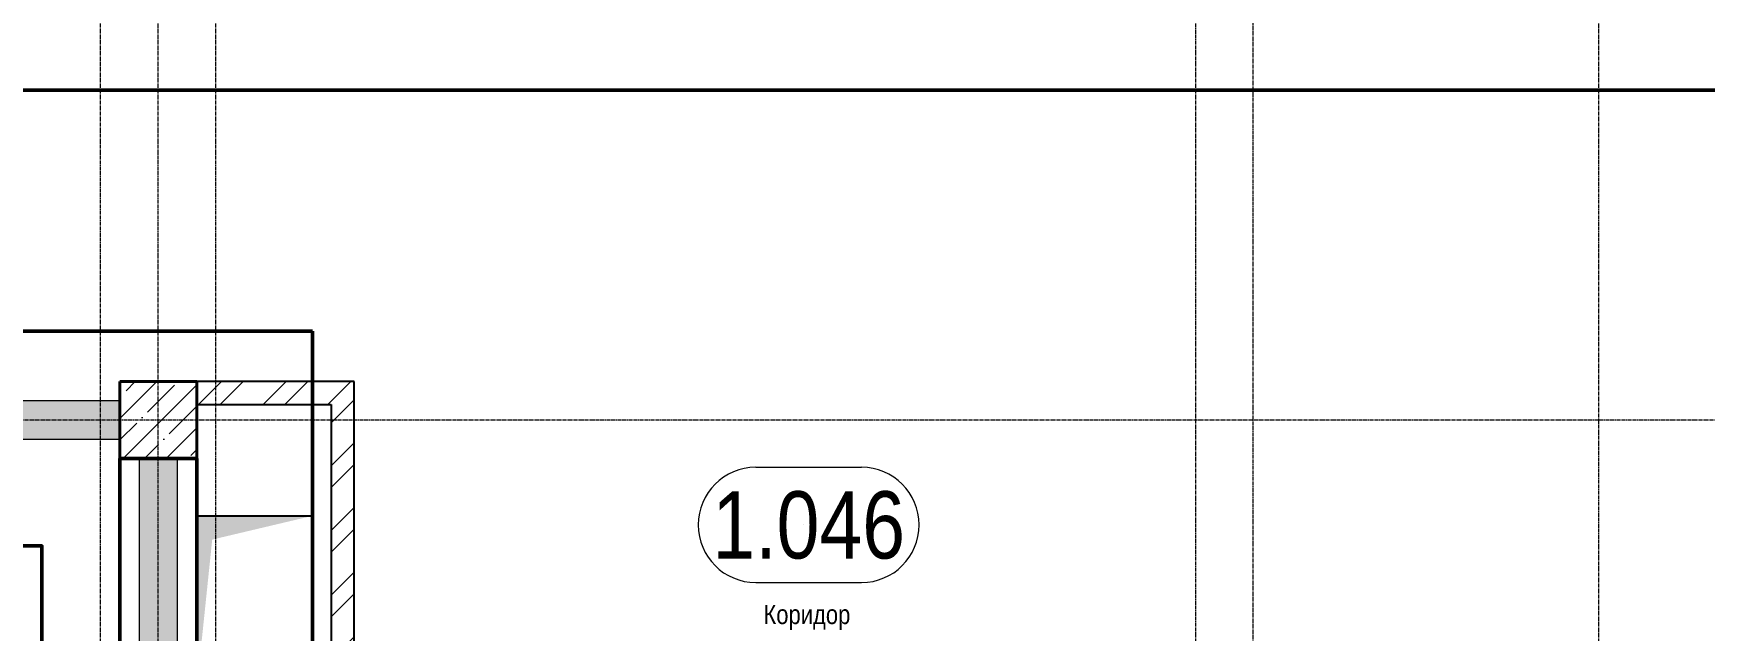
# Model space of a CAD drawing. Header units: millimetres. Extents: x -7155 to 483283, y -227682 to 148426.
# Drawn here: x 11950 to 20650, y 87404 to 90511 of the extents above; entities that cross this region are included whole.
import ezdxf
from ezdxf.enums import TextEntityAlignment as Align

# ---------------------------------------------------------------- set-up
doc = ezdxf.new("R2010")
doc.units = ezdxf.units.MM
doc.linetypes.add('CENTER2', pattern=[28.575, 19.05, -3.175, 3.175, -3.175])
doc.linetypes.add('HIDDEN2', pattern=[4.7625, 3.175, -1.5875])
doc.layers.get('Defpoints').update_dxf_attribs({"color": 140})
for name, color, linetype, lineweight in [('АР_Area', 5, 'Continuous', 5), ('АР_Колонны', 70, 'Continuous', 30), ('АР_Стены ЖБ', 7, 'Continuous', 30), ('АР_Стены кирпич', 32, 'Continuous', 25), ('АР_Стены ПЕНОблок', 52, 'Continuous', 20), ('АР_Штриховка', 8, 'Continuous', 0)]:
    doc.layers.add(name, color=color, linetype=linetype, lineweight=lineweight)
doc.layers.add('АР_Оси_РД_100', color=7, linetype='Continuous', lineweight=0, true_color=0x525252)
doc.layers.add('РД_Оси_100', color=7, linetype='Continuous', lineweight=0, true_color=0x525252)
doc.layers.add('КР_Балки-0.5', color=60, linetype='Continuous', lineweight=50, plot=False)
doc.styles.add('style1', font='ARIALN.TTF')

# ---------------------------------------------------------------- blocks, each defined once
blk = doc.blocks.new('СОШ_2200_АР_ОСИ_М100_28.05.24')
at = {"layer": 'АР_Оси_РД_100', "linetype": 'CENTER2'}
for p, q in [((20100, -6155), (20100, 139938.679)), ((-5954.958, 88500), (119910, 88500))]:
    blk.add_line(p, q, dxfattribs=at)
for points in [[(12000.12, -6155), (12300, -5755), (12300, 139538.679), (12000, 139938.679)], [(12600, -6155), (12600, 139938.679)], [(13200, -6155), (12900, -5755), (12900, 139538.679), (13220.167, 139939.357)], [(17850, 139938.679), (18000, 139538.679), (18000, -6194.092)], [(18300, -6196.31), (18300, 139538.679), (18450, 139938.679)]]:
    blk.add_lwpolyline(points, dxfattribs=at)
blk = doc.blocks.new('MOK-МаркаПом_овал_ареал')
for p, q in [((-2.75, 3), (2.75, 3)), ((-2.75, -3), (2.75, -3))]:
    blk.add_line(p, q)
for centre, radius, start, end in [((-2.75, 0), 3, 90, 270), ((2.75, 0), 3, 270, 90), ((-3.75, 0), 3.5, 0, 0.00095)]:
    blk.add_arc(centre, radius, start, end)
at = {"color": 0, "style": 'style1'}
blk.add_attdef('АР-ПОМЕЩЕНИЕ:НОМЕР', text='', height=3.5, dxfattribs=at).set_placement((0, 0), align=Align.MIDDLE)

msp = doc.modelspace()

# ---------------------------------------------------------------- hatches: boundary and pattern name
at = {"layer": 'АР_Штриховка', "linetype": 'Continuous', "lineweight": 5, "true_color": 0x000000}
h = msp.add_hatch(dxfattribs=at)
h.set_pattern_fill('ANSI35', color=18, scale=25, style=0)
h.paths.add_polyline_path([(12400, 88300), (12800, 88300), (12800, 88700), (12400, 88700)], flags=0)
h = msp.add_hatch(dxfattribs=at)
h.set_pattern_fill('ANSI35', color=18, scale=25, style=0)
h.paths.add_polyline_path([(12400, 88300), (12800, 88300), (12800, 88700), (12400, 88700)], flags=0)
at = {"layer": 'АР_Штриховка', "linetype": 'Continuous', "lineweight": 0, "true_color": 0x000000}
h = msp.add_hatch(dxfattribs=at)
h.set_pattern_fill('ANSI32', color=18, scale=25, angle=-2.4e-12, style=0)
h.paths.add_polyline_path([(12800, 88700), (12800, 88580), (13500, 88580), (13620, 88700)], flags=0)
h = msp.add_hatch(dxfattribs=at)
h.set_pattern_fill('ANSI32', color=18, scale=25, angle=-360, style=0)
h.paths.add_polyline_path([(13620, 88700), (13500, 88580), (13500, 86000), (13620, 85880)], flags=0)
h = msp.add_hatch(dxfattribs=at)
h.set_pattern_fill('AR-CONC', color=18, angle=-315, style=0)
h.paths.add_polyline_path([(6500, 88600), (6500, 88400), (10098.7, 88400), (10098.7, 88600)], flags=0)
h.paths.add_polyline_path([(10098.7, 88600), (10098.7, 88400), (12400, 88400), (12400, 88600)], flags=0)
h = msp.add_hatch(dxfattribs=at)
h.set_pattern_fill('AR-CONC', color=18, angle=-315, style=0)
h.paths.add_polyline_path([(12700, 88300), (12500, 88300), (12500, 82400), (12700, 82400)], flags=0)

# ---------------------------------------------------------------- linework, layer by layer
at = {"color": 18, "linetype": 'Continuous', "true_color": 0x000000}
for p, q in [((12800, 87100), (12800, 88000)), ((12800, 88000), (13400, 88000)), ((13400, 88000), (13400, 87100))]:
    msp.add_line(p, q, dxfattribs=at)
at = {"color": 1, "lineweight": 50}
for points in [[(13403, 90216), (824, 90216), (824, 88961), (13403, 88961)], [(13403, 90216), (27133, 90216), (27133, 86379)], [(27133, 71160), (27133, 69369), (13403, 69369), (13403, 88961)]]:
    msp.add_lwpolyline(points, dxfattribs=at)
msp.add_lwpolyline([(589, 87844), (11994, 87844), (11994, 64899), (589, 64899)], close=True, dxfattribs=at)
at = {"color": 18, "linetype": 'Continuous', "true_color": 0x000000}
msp.add_solid([(12800, 87100), (12800, 88000), (12880.8, 87877.1), (13400, 88000)], dxfattribs=at)
at = {"layer": 'АР_Колонны', "color": 18, "linetype": 'HIDDEN2', "lineweight": 25, "true_color": 0x000000}
for p, q in [((12400, 88700), (12800, 88700)), ((12400, 88300), (12400, 88700)), ((12400, 88700), (12800, 88700)), ((12400, 88300), (12400, 88700)), ((12800, 88700), (12800, 88300)), ((12800, 88700), (12800, 88300)), ((12800, 88300), (12400, 88300)), ((12800, 88300), (12400, 88300))]:
    msp.add_line(p, q, dxfattribs=at)
at = {"layer": 'АР_Колонны', "color": 18, "linetype": 'Continuous', "lineweight": 30, "true_color": 0x000000}
for p, q in [((12800, 88700), (12400, 88700)), ((12400, 88700), (12400, 88300)), ((12800, 88700), (12400, 88700)), ((12400, 88700), (12400, 88300)), ((12800, 88300), (12800, 88700)), ((12800, 88300), (12800, 88700)), ((12400, 88300), (12800, 88300)), ((12400, 88300), (12800, 88300))]:
    msp.add_line(p, q, dxfattribs=at)
at = {"layer": 'АР_Стены ЖБ', "color": 18, "linetype": 'Continuous', "lineweight": 40, "true_color": 0x000000}
for p, q in [((12800, 88700), (12400, 88700)), ((12400, 88700), (12400, 88300)), ((12800, 88700), (12400, 88700)), ((12400, 88700), (12400, 88300)), ((12800, 88300), (12800, 88700)), ((12800, 88300), (12800, 88700)), ((12400, 88300), (12800, 88300)), ((12400, 88300), (12800, 88300))]:
    msp.add_line(p, q, dxfattribs=at)
at = {"layer": 'АР_Стены кирпич', "color": 18, "linetype": 'Continuous', "lineweight": 25, "true_color": 0x000000}
for p, q in [((12800, 88700), (12800, 88580)), ((13620, 88700), (12800, 88700)), ((13620, 85880), (13620, 88700)), ((12800, 88580), (13500, 88580)), ((13500, 88580), (13500, 86000))]:
    msp.add_line(p, q, dxfattribs=at)
at = {"layer": 'АР_Стены ПЕНОблок', "color": 18, "linetype": 'Continuous', "lineweight": 20, "true_color": 0x000000}
for p, q in [((12400, 88600), (10098.7, 88600)), ((12400, 88400), (12400, 88600)), ((10098.7, 88400), (12400, 88400)), ((12700, 88300), (12500, 88300)), ((12500, 88300), (12500, 82400)), ((12700, 82400), (12700, 88300))]:
    msp.add_line(p, q, dxfattribs=at)
at = {"layer": 'КР_Балки-0.5', "color": 18, "ltscale": 200, "true_color": 0x000000}
for p, q in [((12400, 70400), (12400, 88300)), ((12400, 88300), (12800, 88300)), ((12400, 70400), (12400, 88300)), ((12400, 88300), (12800, 88300)), ((12800, 88300), (12800, 70400)), ((12800, 88300), (12800, 70400))]:
    msp.add_line(p, q, dxfattribs=at)

# ---------------------------------------------------------------- block references
at = {"layer": 'АР_Area', "color": 18, "linetype": 'Continuous', "lineweight": 5, "true_color": 0x000000}
ref = msp.add_blockref('MOK-МаркаПом_овал_ареал', (15986.1, 87953.7), dxfattribs=dict(at, xscale=100, yscale=100, zscale=100))
ref.add_attrib('АР-ПОМЕЩЕНИЕ:НОМЕР', '1.046', dxfattribs={"layer": '0', "color": 0, "height": 350, "style": 'style1'}).set_placement((15986.1, 87953.7), align=Align.MIDDLE)
ref.add_attrib('АР-ПОМЕЩЕНИЕ:НАИМЕНОВАНИЕ', 'Коридор', dxfattribs={"layer": 'Defpoints', "color": 2, "height": 100, "style": 'style1'}).set_placement((15976.7, 87472.4), align=Align.MIDDLE)
at = {"layer": 'РД_Оси_100'}
msp.add_blockref('СОШ_2200_АР_ОСИ_М100_28.05.24', (0, 0), dxfattribs=at)

doc.saveas('drawing.dxf')
